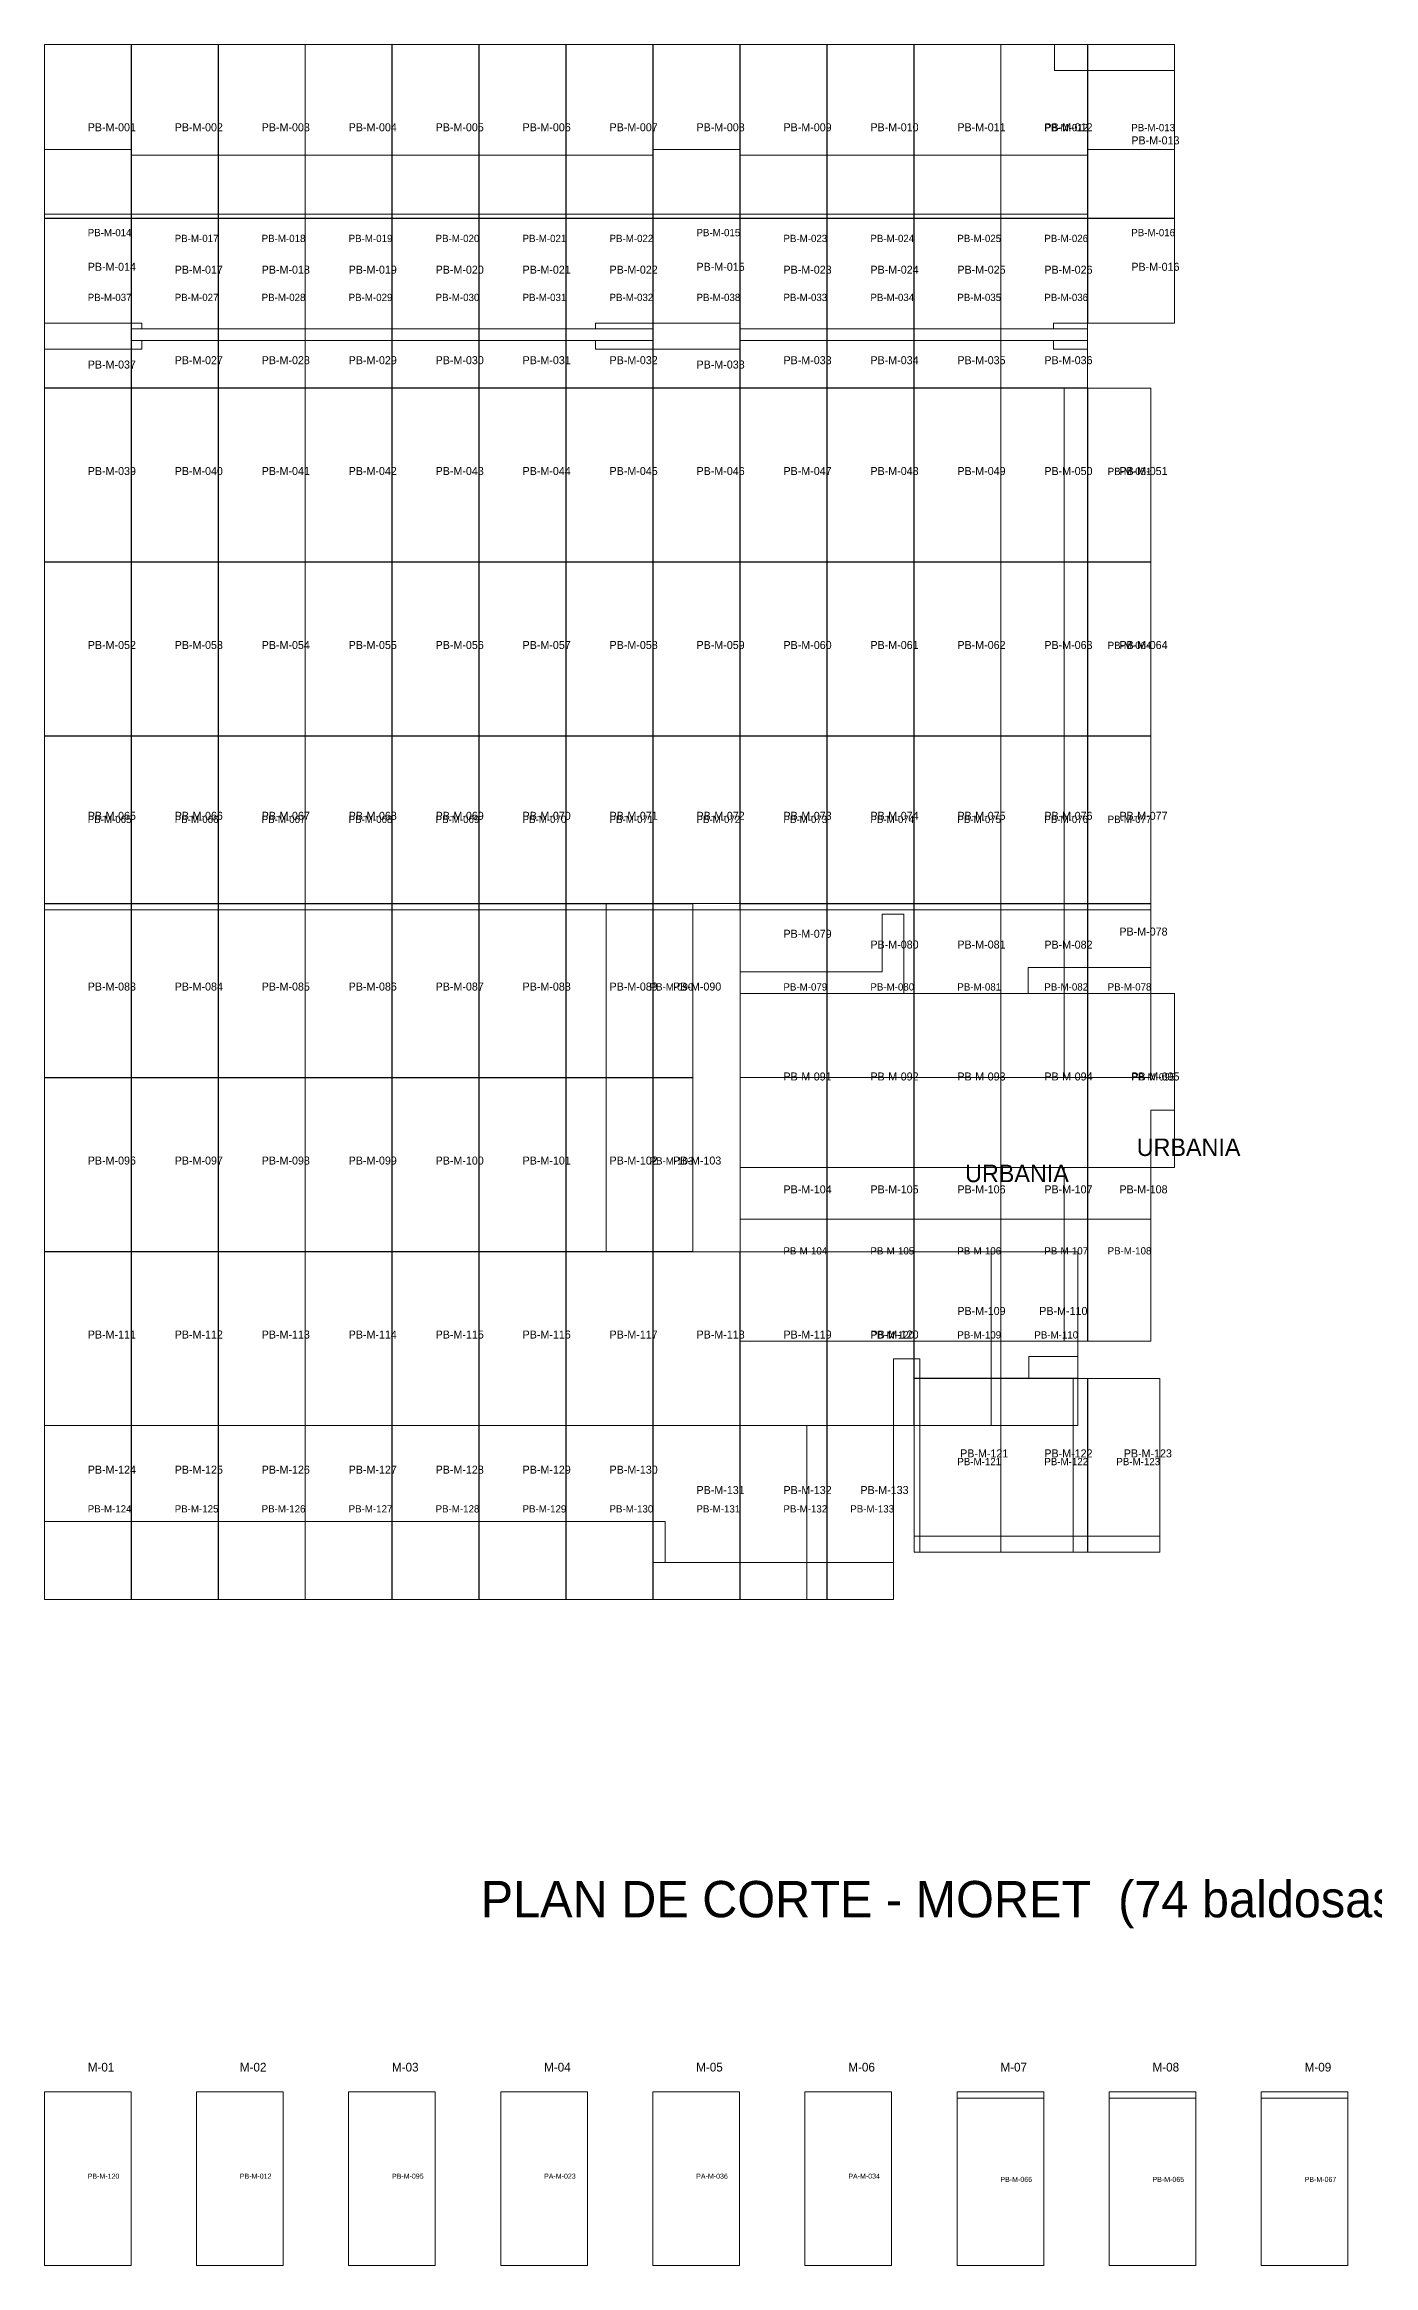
# Model space of a CAD drawing. Header units: metres. Extents: x 316.5 to 344.1, y -151.2 to -120.
# Drawn here: x 316.46 to 325.6, y -135.97 to -120.7 of the extents above; entities that cross this region are included whole.
import ezdxf

# ---------------------------------------------------------------- set-up
doc = ezdxf.new("R2010")
doc.units = ezdxf.units.M
for name, color, linetype, lineweight, plot in [('CORTE-DESPERDICIO', 1, 'Continuous', 0, False), ('CORTE-RECORTE', 3, 'Continuous', 0, False), ('CORTE-TEXTO', 5, 'Continuous', 0, False), ('CORTE-TILE', 7, 'Continuous', 0, False), ('ETIQUETAS', 7, 'Continuous', 0, False), ('PISO-MORET', 30, 'Continuous', 0, False), ('SOBRANTES-MAPA', 6, 'Continuous', 0, False), ('SOBRANTES-RECORTE', 2, 'Continuous', 0, False), ('SOBRANTES-TEXTO', 6, 'Continuous', 0, False), ('URBANIA-LAVANDERIA', 5, 'Continuous', 0, False)]:
    doc.layers.add(name, color=color, linetype=linetype, lineweight=lineweight, plot=plot)

msp = doc.modelspace()

# ---------------------------------------------------------------- linework, layer by layer
at = {"layer": 'CORTE-DESPERDICIO'}
for points in [[(322.7348, -134.8178), (323.3308, -134.8178), (323.3308, -134.7738), (322.7348, -134.7738)], [(323.7808, -134.8178), (324.3768, -134.8178), (324.3768, -134.7738), (323.7808, -134.7738)], [(324.8268, -134.8178), (325.4228, -134.8178), (325.4228, -134.7738), (324.8268, -134.7738)]]:
    msp.add_lwpolyline(points, close=True, dxfattribs=at)
at = {"layer": 'CORTE-RECORTE'}
for points in [[(316.4588, -135.9678), (317.0548, -135.9678), (317.0548, -134.7738), (316.4588, -134.7738)], [(317.5048, -135.9678), (318.1008, -135.9678), (318.1008, -134.7738), (317.5048, -134.7738)], [(318.5508, -135.9678), (319.1468, -135.9678), (319.1468, -134.7738), (318.5508, -134.7738)], [(319.5968, -135.9678), (320.1928, -135.9678), (320.1928, -134.7738), (319.5968, -134.7738)], [(320.6428, -135.9678), (321.2388, -135.9678), (321.2388, -134.7738), (320.6428, -134.7738)], [(321.6888, -135.9678), (322.2848, -135.9678), (322.2848, -134.7738), (321.6888, -134.7738)], [(322.7348, -135.9678), (323.3308, -135.9678), (323.3308, -134.8178), (322.7348, -134.8178)], [(323.7808, -135.9678), (324.3768, -135.9678), (324.3768, -134.8178), (323.7808, -134.8178)], [(324.8268, -135.9678), (325.4228, -135.9678), (325.4228, -134.8178), (324.8268, -134.8178)]]:
    msp.add_lwpolyline(points, close=True, dxfattribs=at)
at = {"layer": 'CORTE-TILE'}
for points in [[(316.4588, -135.9678), (317.0548, -135.9678), (317.0548, -134.7738), (316.4588, -134.7738)], [(317.5048, -135.9678), (318.1008, -135.9678), (318.1008, -134.7738), (317.5048, -134.7738)], [(318.5508, -135.9678), (319.1468, -135.9678), (319.1468, -134.7738), (318.5508, -134.7738)], [(319.5968, -135.9678), (320.1928, -135.9678), (320.1928, -134.7738), (319.5968, -134.7738)], [(320.6428, -135.9678), (321.2388, -135.9678), (321.2388, -134.7738), (320.6428, -134.7738)], [(321.6888, -135.9678), (322.2848, -135.9678), (322.2848, -134.7738), (321.6888, -134.7738)], [(322.7348, -135.9678), (323.3308, -135.9678), (323.3308, -134.7738), (322.7348, -134.7738)], [(323.7808, -135.9678), (324.3768, -135.9678), (324.3768, -134.7738), (323.7808, -134.7738)], [(324.8268, -135.9678), (325.4228, -135.9678), (325.4228, -134.7738), (324.8268, -134.7738)]]:
    msp.add_lwpolyline(points, close=True, dxfattribs=at)
at = {"layer": 'PISO-MORET'}
for points in [[(316.4588, -121.8929), (317.0548, -121.8929), (317.0548, -120.6989), (316.4588, -120.6989)], [(317.0568, -121.8929), (317.6528, -121.8929), (317.6528, -120.6989), (317.0568, -120.6989)], [(317.6548, -121.8929), (318.2508, -121.8929), (318.2508, -120.6989), (317.6548, -120.6989)], [(318.2528, -121.8929), (318.8488, -121.8929), (318.8488, -120.6989), (318.2528, -120.6989)], [(318.8508, -121.8929), (319.4468, -121.8929), (319.4468, -120.6989), (318.8508, -120.6989)], [(319.4487, -121.8929), (320.0447, -121.8929), (320.0447, -120.6989), (319.4487, -120.6989)], [(320.0467, -121.8929), (320.6427, -121.8929), (320.6427, -120.6989), (320.0467, -120.6989)], [(320.6447, -121.8929), (321.2407, -121.8929), (321.2407, -120.6989), (320.6447, -120.6989)], [(321.2427, -121.8929), (321.8387, -121.8929), (321.8387, -120.6989), (321.2427, -120.6989)], [(321.8407, -121.8929), (322.4367, -121.8929), (322.4367, -120.6989), (321.8407, -120.6989)], [(322.4387, -121.8929), (323.0347, -121.8929), (323.0347, -120.6989), (322.4387, -120.6989)], [(323.6327, -121.8929), (323.0367, -121.8929), (323.0367, -120.6989), (323.4043, -120.6989), (323.4043, -120.8789), (323.6327, -120.8789)], [(323.6346, -121.8929), (324.2306, -121.8929), (324.2306, -120.8789), (323.6346, -120.8789)], [(316.4588, -122.6145), (317.0548, -122.6145), (317.0548, -121.8948), (316.4588, -121.8948)], [(317.0568, -121.8948), (317.6528, -121.8948), (317.6528, -122.6545), (317.1288, -122.6545), (317.1288, -122.6145), (317.0568, -122.6145)], [(317.6548, -122.6545), (318.2508, -122.6545), (318.2508, -121.8948), (317.6548, -121.8948)], [(318.2528, -122.6545), (318.8488, -122.6545), (318.8488, -121.8948), (318.2528, -121.8948)], [(318.8508, -122.6545), (319.4468, -122.6545), (319.4468, -121.8948), (318.8508, -121.8948)], [(319.4487, -122.6545), (320.0447, -122.6545), (320.0447, -121.8948), (319.4487, -121.8948)], [(320.0467, -122.6545), (320.0467, -121.8948), (320.6427, -121.8948), (320.6427, -122.6145), (320.2485, -122.6145), (320.2485, -122.6545)], [(320.6447, -122.6145), (321.2407, -122.6145), (321.2407, -121.8948), (320.6447, -121.8948)], [(321.2427, -122.6545), (321.8387, -122.6545), (321.8387, -121.8948), (321.2427, -121.8948)], [(321.8407, -122.6545), (322.4367, -122.6545), (322.4367, -121.8948), (321.8407, -121.8948)], [(322.4387, -122.6545), (323.0347, -122.6545), (323.0347, -121.8948), (322.4387, -121.8948)], [(323.0367, -122.6545), (323.0367, -121.8948), (323.6327, -121.8948), (323.6327, -122.6145), (323.3983, -122.6145), (323.3983, -122.6545)], [(323.6346, -122.6145), (324.2306, -122.6145), (324.2306, -121.8948), (323.6346, -121.8948)], [(317.6528, -122.7346), (317.6528, -123.0599), (317.0568, -123.0599), (317.0568, -122.7945), (317.1288, -122.7945), (317.1288, -122.7346)], [(317.6548, -123.0599), (318.2508, -123.0599), (318.2508, -122.7346), (317.6548, -122.7346)], [(318.2528, -123.0599), (318.8488, -123.0599), (318.8488, -122.7346), (318.2528, -122.7346)], [(318.8508, -123.0599), (319.4468, -123.0599), (319.4468, -122.7346), (318.8508, -122.7346)], [(319.4487, -123.0599), (320.0447, -123.0599), (320.0447, -122.7346), (319.4487, -122.7346)], [(320.6427, -123.0599), (320.0467, -123.0599), (320.0467, -122.7346), (320.2485, -122.7346), (320.2485, -122.7945), (320.6427, -122.7945)], [(321.2427, -123.0599), (321.8387, -123.0599), (321.8387, -122.7346), (321.2427, -122.7346)], [(321.8407, -123.0599), (322.4367, -123.0599), (322.4367, -122.7346), (321.8407, -122.7346)], [(322.4387, -123.0599), (323.0347, -123.0599), (323.0347, -122.7346), (322.4387, -122.7346)], [(323.6327, -123.0599), (323.0367, -123.0599), (323.0367, -122.7346), (323.3983, -122.7346), (323.3983, -122.7945), (323.6327, -122.7945)], [(316.4588, -123.0599), (317.0548, -123.0599), (317.0548, -122.7946), (316.4588, -122.7946)], [(320.6447, -123.0599), (321.2407, -123.0599), (321.2407, -122.7946), (320.6447, -122.7946)], [(316.4588, -124.2559), (317.0548, -124.2559), (317.0548, -123.0619), (316.4588, -123.0619)], [(317.0568, -124.2559), (317.6528, -124.2559), (317.6528, -123.0619), (317.0568, -123.0619)], [(317.6548, -124.2559), (318.2508, -124.2559), (318.2508, -123.0619), (317.6548, -123.0619)], [(318.2528, -124.2559), (318.8488, -124.2559), (318.8488, -123.0619), (318.2528, -123.0619)], [(318.8508, -124.2559), (319.4468, -124.2559), (319.4468, -123.0619), (318.8508, -123.0619)], [(319.4487, -124.2559), (320.0447, -124.2559), (320.0447, -123.0619), (319.4487, -123.0619)], [(320.0467, -124.2559), (320.6427, -124.2559), (320.6427, -123.0619), (320.0467, -123.0619)], [(320.6447, -124.2559), (321.2407, -124.2559), (321.2407, -123.0619), (320.6447, -123.0619)], [(321.2427, -124.2559), (321.8387, -124.2559), (321.8387, -123.0619), (321.2427, -123.0619)], [(321.8407, -124.2559), (322.4367, -124.2559), (322.4367, -123.0619), (321.8407, -123.0619)], [(322.4387, -124.2559), (323.0347, -124.2559), (323.0347, -123.0619), (322.4387, -123.0619)], [(323.0367, -124.2559), (323.6327, -124.2559), (323.6327, -123.0619), (323.0367, -123.0619)], [(323.6346, -124.2559), (324.0682, -124.2559), (324.0682, -123.0619), (323.6346, -123.0619)], [(316.4588, -125.4519), (317.0548, -125.4519), (317.0548, -124.2579), (316.4588, -124.2579)], [(317.0568, -125.4519), (317.6528, -125.4519), (317.6528, -124.2579), (317.0568, -124.2579)], [(317.6548, -125.4519), (318.2508, -125.4519), (318.2508, -124.2579), (317.6548, -124.2579)], [(318.2528, -125.4519), (318.8488, -125.4519), (318.8488, -124.2579), (318.2528, -124.2579)], [(318.8508, -125.4519), (319.4468, -125.4519), (319.4468, -124.2579), (318.8508, -124.2579)], [(319.4487, -125.4519), (320.0447, -125.4519), (320.0447, -124.2579), (319.4487, -124.2579)], [(320.0467, -125.4519), (320.6427, -125.4519), (320.6427, -124.2579), (320.0467, -124.2579)], [(320.6447, -125.4519), (321.2407, -125.4519), (321.2407, -124.2579), (320.6447, -124.2579)], [(321.2427, -125.4519), (321.8387, -125.4519), (321.8387, -124.2579), (321.2427, -124.2579)], [(321.8407, -125.4519), (322.4367, -125.4519), (322.4367, -124.2579), (321.8407, -124.2579)], [(322.4387, -125.4519), (323.0347, -125.4519), (323.0347, -124.2579), (322.4387, -124.2579)], [(323.0367, -125.4519), (323.6327, -125.4519), (323.6327, -124.2579), (323.0367, -124.2579)], [(323.6346, -125.4519), (324.0682, -125.4519), (324.0682, -124.2579), (323.6346, -124.2579)], [(316.4588, -126.6039), (317.0548, -126.6039), (317.0548, -125.4539), (316.4588, -125.4539)], [(317.0568, -126.6039), (317.6528, -126.6039), (317.6528, -125.4539), (317.0568, -125.4539)], [(317.6548, -126.6039), (318.2508, -126.6039), (318.2508, -125.4539), (317.6548, -125.4539)], [(318.2528, -126.6039), (318.8488, -126.6039), (318.8488, -125.4539), (318.2528, -125.4539)], [(318.8508, -126.6039), (319.4468, -126.6039), (319.4468, -125.4539), (318.8508, -125.4539)], [(319.4487, -126.6039), (320.0447, -126.6039), (320.0447, -125.4539), (319.4487, -125.4539)], [(320.0467, -126.6039), (320.6427, -126.6039), (320.6427, -125.4539), (320.0467, -125.4539)], [(320.6447, -126.6039), (321.2407, -126.6039), (321.2407, -125.4539), (320.6447, -125.4539)], [(321.2427, -126.6039), (321.8387, -126.6039), (321.8387, -125.4539), (321.2427, -125.4539)], [(321.8407, -126.6039), (322.4367, -126.6039), (322.4367, -125.4539), (321.8407, -125.4539)], [(322.4387, -126.6039), (323.0347, -126.6039), (323.0347, -125.4539), (322.4387, -125.4539)], [(323.0367, -126.6039), (323.6327, -126.6039), (323.6327, -125.4539), (323.0367, -125.4539)], [(323.6346, -126.6039), (324.0682, -126.6039), (324.0682, -125.4539), (323.6346, -125.4539)], [(316.4588, -127.7999), (317.0548, -127.7999), (317.0548, -126.6059), (316.4588, -126.6059)], [(317.0568, -127.7999), (317.6528, -127.7999), (317.6528, -126.6059), (317.0568, -126.6059)], [(317.6548, -127.7999), (318.2508, -127.7999), (318.2508, -126.6059), (317.6548, -126.6059)], [(318.2528, -127.7999), (318.8488, -127.7999), (318.8488, -126.6059), (318.2528, -126.6059)], [(318.8508, -127.7999), (319.4468, -127.7999), (319.4468, -126.6059), (318.8508, -126.6059)], [(319.4487, -127.7999), (320.0447, -127.7999), (320.0447, -126.6059), (319.4487, -126.6059)], [(320.0467, -127.7999), (320.6427, -127.7999), (320.6427, -126.6059), (320.0467, -126.6059)], [(320.6447, -127.7999), (320.9184, -127.7999), (320.9184, -126.6059), (320.6447, -126.6059)], [(321.2427, -127.0739), (321.8387, -127.0739), (321.8387, -126.6059), (321.2427, -126.6059)], [(321.8407, -126.6059), (322.4367, -126.6059), (322.4367, -127.2222), (322.3683, -127.2222), (322.3683, -126.6769), (322.2188, -126.6769), (322.2188, -127.0739), (321.8407, -127.0739)], [(322.4387, -127.2222), (323.0347, -127.2222), (323.0347, -126.6059), (322.4387, -126.6059)], [(323.0367, -127.2242), (323.0367, -126.6059), (323.6327, -126.6059), (323.6327, -127.0442), (323.2227, -127.0442), (323.2227, -127.2242)], [(323.6346, -127.0442), (324.0682, -127.0442), (324.0682, -126.6059), (323.6346, -126.6059)], [(321.2427, -128.4182), (321.8387, -128.4182), (321.8387, -127.2242), (321.2427, -127.2242)], [(321.8407, -128.4182), (322.4367, -128.4182), (322.4367, -127.2242), (321.8407, -127.2242)], [(322.4387, -128.4182), (323.0347, -128.4182), (323.0347, -127.2242), (322.4387, -127.2242)], [(323.0367, -128.4182), (323.6327, -128.4182), (323.6327, -127.2242), (323.0367, -127.2242)], [(323.6346, -128.4182), (323.6346, -127.2242), (324.2306, -127.2242), (324.2306, -128.0241), (324.0682, -128.0241), (324.0682, -128.4182)], [(316.4588, -128.9959), (317.0548, -128.9959), (317.0548, -127.8019), (316.4588, -127.8019)], [(317.0568, -128.9959), (317.6528, -128.9959), (317.6528, -127.8019), (317.0568, -127.8019)], [(317.6548, -128.9959), (318.2508, -128.9959), (318.2508, -127.8019), (317.6548, -127.8019)], [(318.2528, -128.9959), (318.8488, -128.9959), (318.8488, -127.8019), (318.2528, -127.8019)], [(318.8508, -128.9959), (319.4468, -128.9959), (319.4468, -127.8019), (318.8508, -127.8019)], [(319.4487, -128.9959), (320.0447, -128.9959), (320.0447, -127.8019), (319.4487, -127.8019)], [(320.0467, -128.9959), (320.6427, -128.9959), (320.6427, -127.8019), (320.0467, -127.8019)], [(320.6447, -128.9959), (320.9184, -128.9959), (320.9184, -127.8019), (320.6447, -127.8019)], [(321.2427, -128.7741), (321.8387, -128.7741), (321.8387, -128.4202), (321.2427, -128.4202)], [(321.8407, -128.7741), (322.4367, -128.7741), (322.4367, -128.4202), (321.8407, -128.4202)], [(322.4387, -128.7741), (323.0347, -128.7741), (323.0347, -128.4202), (322.4387, -128.4202)], [(323.0367, -128.7741), (323.6327, -128.7741), (323.6327, -128.4202), (323.0367, -128.4202)], [(323.635, -128.774), (324.068, -128.774), (324.068, -128.42), (323.635, -128.42)], [(316.4588, -130.1919), (317.0548, -130.1919), (317.0548, -128.9979), (316.4588, -128.9979)], [(317.0568, -130.1919), (317.6528, -130.1919), (317.6528, -128.9979), (317.0568, -128.9979)], [(317.6548, -130.1919), (318.2508, -130.1919), (318.2508, -128.9979), (317.6548, -128.9979)], [(318.2528, -130.1919), (318.8488, -130.1919), (318.8488, -128.9979), (318.2528, -128.9979)], [(318.8508, -130.1919), (319.4468, -130.1919), (319.4468, -128.9979), (318.8508, -128.9979)], [(319.4487, -130.1919), (320.0447, -130.1919), (320.0447, -128.9979), (319.4487, -128.9979)], [(320.0467, -130.1919), (320.6427, -130.1919), (320.6427, -128.9979), (320.0467, -128.9979)], [(320.6447, -130.1919), (321.2407, -130.1919), (321.2407, -128.9979), (320.6447, -128.9979)], [(321.2427, -130.1919), (321.8387, -130.1919), (321.8387, -128.9979), (321.2427, -128.9979)], [(321.8407, -130.1919), (321.8407, -128.9979), (322.4367, -128.9979), (322.4367, -130.1919), (322.4367, -130.1919), (322.4367, -129.734), (322.2983, -129.734), (322.2983, -130.1919)], [(322.4387, -128.9979), (323.0347, -128.9979), (323.0347, -129.8671), (322.4783, -129.8671), (322.4783, -129.734), (322.4387, -129.734)], [(323.0367, -129.8671), (323.0367, -128.9979), (323.5642, -128.9979), (323.5642, -129.7191), (323.2283, -129.7191), (323.2283, -129.8671)], [(322.4783, -130.9539), (323.0346, -130.9539), (323.0346, -129.8691), (322.4783, -129.8691)], [(323.0367, -130.9539), (323.6327, -130.9539), (323.6327, -129.8691), (323.0367, -129.8691)], [(323.6346, -130.9539), (324.1281, -130.9539), (324.1281, -129.8691), (323.6346, -129.8691)], [(316.4588, -130.8539), (317.0548, -130.8539), (317.0548, -130.1939), (316.4588, -130.1939)], [(317.0568, -130.8539), (317.6528, -130.8539), (317.6528, -130.1939), (317.0568, -130.1939)], [(317.6548, -130.8539), (318.2508, -130.8539), (318.2508, -130.1939), (317.6548, -130.1939)], [(318.2528, -130.8539), (318.8488, -130.8539), (318.8488, -130.1939), (318.2528, -130.1939)], [(318.8508, -130.8539), (319.4468, -130.8539), (319.4468, -130.1939), (318.8508, -130.1939)], [(319.4487, -130.8539), (320.0447, -130.8539), (320.0447, -130.1939), (319.4487, -130.1939)], [(320.0467, -130.8539), (320.6427, -130.8539), (320.6427, -130.1939), (320.0467, -130.1939)], [(320.6447, -130.1939), (321.2407, -130.1939), (321.2407, -131.1339), (320.7285, -131.1339), (320.7285, -130.8539), (320.6447, -130.8539)], [(321.2427, -131.1339), (321.8387, -131.1339), (321.8387, -130.1939), (321.2427, -130.1939)], [(321.8407, -131.1339), (322.2983, -131.1339), (322.2983, -130.1939), (321.8407, -130.1939)]]:
    msp.add_lwpolyline(points, close=True, dxfattribs=at)
at = {"layer": 'SOBRANTES-MAPA'}
for points in [[(323.0367, -121.8929), (323.6327, -121.8929), (323.6327, -120.6989), (323.0367, -120.6989)], [(323.6346, -121.8929), (324.2306, -121.8929), (324.2306, -120.6989), (323.6346, -120.6989)], [(316.4588, -122.6145), (317.0548, -122.6145), (317.0548, -121.4205), (316.4588, -121.4205)], [(317.0568, -122.6545), (317.6528, -122.6545), (317.6528, -121.4605), (317.0568, -121.4605)], [(317.6548, -122.6545), (318.2508, -122.6545), (318.2508, -121.4605), (317.6548, -121.4605)], [(318.2528, -122.6545), (318.8488, -122.6545), (318.8488, -121.4605), (318.2528, -121.4605)], [(318.8508, -122.6545), (319.4468, -122.6545), (319.4468, -121.4605), (318.8508, -121.4605)], [(319.4487, -122.6545), (320.0447, -122.6545), (320.0447, -121.4605), (319.4487, -121.4605)], [(320.0467, -122.6545), (320.6427, -122.6545), (320.6427, -121.4605), (320.0467, -121.4605)], [(320.6447, -122.6145), (321.2407, -122.6145), (321.2407, -121.4205), (320.6447, -121.4205)], [(321.2427, -122.6545), (321.8387, -122.6545), (321.8387, -121.4605), (321.2427, -121.4605)], [(321.8407, -122.6545), (322.4367, -122.6545), (322.4367, -121.4605), (321.8407, -121.4605)], [(322.4387, -122.6545), (323.0347, -122.6545), (323.0347, -121.4605), (322.4387, -121.4605)], [(323.0367, -122.6545), (323.6327, -122.6545), (323.6327, -121.4605), (323.0367, -121.4605)], [(323.6346, -122.6145), (324.2306, -122.6145), (324.2306, -121.4205), (323.6346, -121.4205)], [(316.4588, -123.0599), (317.0548, -123.0599), (317.0548, -121.8659), (316.4588, -121.8659)], [(317.0568, -123.0599), (317.6528, -123.0599), (317.6528, -121.8659), (317.0568, -121.8659)], [(317.6548, -123.0599), (318.2508, -123.0599), (318.2508, -121.8659), (317.6548, -121.8659)], [(318.2528, -123.0599), (318.8488, -123.0599), (318.8488, -121.8659), (318.2528, -121.8659)], [(318.8508, -123.0599), (319.4468, -123.0599), (319.4468, -121.8659), (318.8508, -121.8659)], [(319.4487, -123.0599), (320.0447, -123.0599), (320.0447, -121.8659), (319.4487, -121.8659)], [(320.0467, -123.0599), (320.6427, -123.0599), (320.6427, -121.8659), (320.0467, -121.8659)], [(320.6447, -123.0599), (321.2407, -123.0599), (321.2407, -121.8659), (320.6447, -121.8659)], [(321.2427, -123.0599), (321.8387, -123.0599), (321.8387, -121.8659), (321.2427, -121.8659)], [(321.8407, -123.0599), (322.4367, -123.0599), (322.4367, -121.8659), (321.8407, -121.8659)], [(322.4387, -123.0599), (323.0347, -123.0599), (323.0347, -121.8659), (322.4387, -121.8659)], [(323.0367, -123.0599), (323.6327, -123.0599), (323.6327, -121.8659), (323.0367, -121.8659)], [(323.4722, -124.2559), (324.0682, -124.2559), (324.0682, -123.0619), (323.4722, -123.0619)], [(323.4722, -125.4519), (324.0682, -125.4519), (324.0682, -124.2579), (323.4722, -124.2579)], [(316.4588, -126.6479), (317.0548, -126.6479), (317.0548, -125.4539), (316.4588, -125.4539)], [(317.0568, -126.6479), (317.6528, -126.6479), (317.6528, -125.4539), (317.0568, -125.4539)], [(317.6548, -126.6479), (318.2508, -126.6479), (318.2508, -125.4539), (317.6548, -125.4539)], [(318.2528, -126.6479), (318.8488, -126.6479), (318.8488, -125.4539), (318.2528, -125.4539)], [(318.8508, -126.6479), (319.4468, -126.6479), (319.4468, -125.4539), (318.8508, -125.4539)], [(319.4487, -126.6479), (320.0447, -126.6479), (320.0447, -125.4539), (319.4487, -125.4539)], [(320.0467, -126.6479), (320.6427, -126.6479), (320.6427, -125.4539), (320.0467, -125.4539)], [(320.6447, -126.6479), (321.2407, -126.6479), (321.2407, -125.4539), (320.6447, -125.4539)], [(321.2427, -126.6479), (321.8387, -126.6479), (321.8387, -125.4539), (321.2427, -125.4539)], [(321.8407, -126.6479), (322.4367, -126.6479), (322.4367, -125.4539), (321.8407, -125.4539)], [(322.4387, -126.6479), (323.0347, -126.6479), (323.0347, -125.4539), (322.4387, -125.4539)], [(323.0367, -126.6479), (323.6327, -126.6479), (323.6327, -125.4539), (323.0367, -125.4539)], [(323.4722, -126.6479), (324.0682, -126.6479), (324.0682, -125.4539), (323.4722, -125.4539)], [(320.3224, -127.7999), (320.9184, -127.7999), (320.9184, -126.6059), (320.3224, -126.6059)], [(321.2427, -127.7999), (321.8387, -127.7999), (321.8387, -126.6059), (321.2427, -126.6059)], [(321.8407, -127.7999), (322.4367, -127.7999), (322.4367, -126.6059), (321.8407, -126.6059)], [(322.4387, -127.7999), (323.0347, -127.7999), (323.0347, -126.6059), (322.4387, -126.6059)], [(323.0367, -127.7999), (323.6327, -127.7999), (323.6327, -126.6059), (323.0367, -126.6059)], [(323.4722, -127.7999), (324.0682, -127.7999), (324.0682, -126.6059), (323.4722, -126.6059)], [(323.6346, -128.4182), (324.2306, -128.4182), (324.2306, -127.2242), (323.6346, -127.2242)], [(320.3224, -128.9959), (320.9184, -128.9959), (320.9184, -127.8019), (320.3224, -127.8019)], [(321.2427, -129.6142), (321.8387, -129.6142), (321.8387, -128.4202), (321.2427, -128.4202)], [(321.8407, -129.6142), (322.4367, -129.6142), (322.4367, -128.4202), (321.8407, -128.4202)], [(322.4387, -129.6142), (323.0347, -129.6142), (323.0347, -128.4202), (322.4387, -128.4202)], [(323.0367, -129.6142), (323.6327, -129.6142), (323.6327, -128.4202), (323.0367, -128.4202)], [(323.472, -129.614), (324.068, -129.614), (324.068, -128.42), (323.472, -128.42)], [(321.8407, -130.1919), (322.4367, -130.1919), (322.4367, -128.9979), (321.8407, -128.9979)], [(322.4387, -130.1919), (323.0347, -130.1919), (323.0347, -128.9979), (322.4387, -128.9979)], [(322.9682, -130.1919), (323.5642, -130.1919), (323.5642, -128.9979), (322.9682, -128.9979)], [(322.4386, -131.0631), (323.0346, -131.0631), (323.0346, -129.8691), (322.4386, -129.8691)], [(323.0367, -131.0631), (323.6327, -131.0631), (323.6327, -129.8691), (323.0367, -129.8691)], [(323.5321, -131.0631), (324.1281, -131.0631), (324.1281, -129.8691), (323.5321, -129.8691)], [(316.4588, -131.3879), (317.0548, -131.3879), (317.0548, -130.1939), (316.4588, -130.1939)], [(317.0568, -131.3879), (317.6528, -131.3879), (317.6528, -130.1939), (317.0568, -130.1939)], [(317.6548, -131.3879), (318.2508, -131.3879), (318.2508, -130.1939), (317.6548, -130.1939)], [(318.2528, -131.3879), (318.8488, -131.3879), (318.8488, -130.1939), (318.2528, -130.1939)], [(318.8508, -131.3879), (319.4468, -131.3879), (319.4468, -130.1939), (318.8508, -130.1939)], [(319.4487, -131.3879), (320.0447, -131.3879), (320.0447, -130.1939), (319.4487, -130.1939)], [(320.0467, -131.3879), (320.6427, -131.3879), (320.6427, -130.1939), (320.0467, -130.1939)], [(320.6447, -131.3879), (321.2407, -131.3879), (321.2407, -130.1939), (320.6447, -130.1939)], [(321.2427, -131.3879), (321.8387, -131.3879), (321.8387, -130.1939), (321.2427, -130.1939)], [(321.7023, -131.3879), (322.2983, -131.3879), (322.2983, -130.1939), (321.7023, -130.1939)]]:
    msp.add_lwpolyline(points, close=True, dxfattribs=at)
at = {"layer": 'SOBRANTES-RECORTE'}
for points in [[(323.6346, -120.8789), (324.2306, -120.8789), (324.2306, -120.6989), (323.6346, -120.6989)], [(316.4588, -121.8948), (317.0548, -121.8948), (317.0548, -121.4205), (316.4588, -121.4205)], [(317.0568, -121.8948), (317.6528, -121.8948), (317.6528, -121.4605), (317.0568, -121.4605)], [(317.6548, -121.8948), (318.2508, -121.8948), (318.2508, -121.4605), (317.6548, -121.4605)], [(318.2528, -121.8948), (318.8488, -121.8948), (318.8488, -121.4605), (318.2528, -121.4605)], [(318.8508, -121.8948), (319.4468, -121.8948), (319.4468, -121.4605), (318.8508, -121.4605)], [(319.4487, -121.8948), (320.0447, -121.8948), (320.0447, -121.4605), (319.4487, -121.4605)], [(320.0467, -121.8948), (320.6427, -121.8948), (320.6427, -121.4605), (320.0467, -121.4605)], [(320.6447, -121.8948), (321.2407, -121.8948), (321.2407, -121.4205), (320.6447, -121.4205)], [(321.2427, -121.8948), (321.8387, -121.8948), (321.8387, -121.4605), (321.2427, -121.4605)], [(321.8407, -121.8948), (322.4367, -121.8948), (322.4367, -121.4605), (321.8407, -121.4605)], [(322.4387, -121.8948), (323.0347, -121.8948), (323.0347, -121.4605), (322.4387, -121.4605)], [(323.0367, -121.8948), (323.6327, -121.8948), (323.6327, -121.4605), (323.0367, -121.4605)], [(323.6346, -121.8948), (324.2306, -121.8948), (324.2306, -121.4205), (323.6346, -121.4205)], [(316.4588, -122.7946), (317.0548, -122.7946), (317.0548, -121.8659), (316.4588, -121.8659)], [(317.0568, -122.7346), (317.6528, -122.7346), (317.6528, -121.8659), (317.0568, -121.8659)], [(317.6548, -122.7346), (318.2508, -122.7346), (318.2508, -121.8659), (317.6548, -121.8659)], [(318.2528, -122.7346), (318.8488, -122.7346), (318.8488, -121.8659), (318.2528, -121.8659)], [(318.8508, -122.7346), (319.4468, -122.7346), (319.4468, -121.8659), (318.8508, -121.8659)], [(319.4487, -122.7346), (320.0447, -122.7346), (320.0447, -121.8659), (319.4487, -121.8659)], [(320.0467, -122.7346), (320.6427, -122.7346), (320.6427, -121.8659), (320.0467, -121.8659)], [(320.6447, -122.7946), (321.2407, -122.7946), (321.2407, -121.8659), (320.6447, -121.8659)], [(321.2427, -122.7346), (321.8387, -122.7346), (321.8387, -121.8659), (321.2427, -121.8659)], [(321.8407, -122.7346), (322.4367, -122.7346), (322.4367, -121.8659), (321.8407, -121.8659)], [(322.4387, -122.7346), (323.0347, -122.7346), (323.0347, -121.8659), (322.4387, -121.8659)], [(323.0367, -122.7346), (323.6327, -122.7346), (323.6327, -121.8659), (323.0367, -121.8659)], [(323.4722, -124.2559), (323.6346, -124.2559), (323.6346, -123.0619), (323.4722, -123.0619)], [(323.4722, -125.4519), (323.6346, -125.4519), (323.6346, -124.2579), (323.4722, -124.2579)], [(323.4722, -126.6039), (323.6346, -126.6039), (323.6346, -125.4539), (323.4722, -125.4539)], [(316.4588, -126.6479), (317.0548, -126.6479), (317.0548, -126.6039), (316.4588, -126.6039)], [(317.0568, -126.6479), (317.6528, -126.6479), (317.6528, -126.6039), (317.0568, -126.6039)], [(317.6548, -126.6479), (318.2508, -126.6479), (318.2508, -126.6039), (317.6548, -126.6039)], [(318.2528, -126.6479), (318.8488, -126.6479), (318.8488, -126.6039), (318.2528, -126.6039)], [(318.8508, -126.6479), (319.4468, -126.6479), (319.4468, -126.6039), (318.8508, -126.6039)], [(319.4487, -126.6479), (320.0447, -126.6479), (320.0447, -126.6039), (319.4487, -126.6039)], [(320.0467, -126.6479), (320.6427, -126.6479), (320.6427, -126.6039), (320.0467, -126.6039)], [(320.3224, -127.7999), (320.6447, -127.7999), (320.6447, -126.6059), (320.3224, -126.6059)], [(320.6447, -126.6479), (321.2407, -126.6479), (321.2407, -126.6039), (320.6447, -126.6039)], [(321.2427, -126.6479), (321.8387, -126.6479), (321.8387, -126.6039), (321.2427, -126.6039)], [(321.8407, -126.6479), (322.4367, -126.6479), (322.4367, -126.6039), (321.8407, -126.6039)], [(322.4387, -126.6479), (323.0347, -126.6479), (323.0347, -126.6039), (322.4387, -126.6039)], [(323.0367, -126.6479), (323.6327, -126.6479), (323.6327, -126.6039), (323.0367, -126.6039)], [(323.4722, -127.0442), (323.6346, -127.0442), (323.6346, -126.6059), (323.4722, -126.6059)], [(323.6346, -126.6479), (324.0682, -126.6479), (324.0682, -126.6039), (323.6346, -126.6039)], [(321.2427, -127.7999), (321.8387, -127.7999), (321.8387, -127.0739), (321.2427, -127.0739)], [(323.6346, -127.7999), (324.0682, -127.7999), (324.0682, -127.0442), (323.6346, -127.0442)], [(321.8407, -127.7999), (322.4367, -127.7999), (322.4367, -127.2222), (321.8407, -127.2222)], [(322.4387, -127.7999), (323.0347, -127.7999), (323.0347, -127.2222), (322.4387, -127.2222)], [(323.0367, -127.7999), (323.6327, -127.7999), (323.6327, -127.2242), (323.0367, -127.2242)], [(320.3224, -128.9959), (320.6447, -128.9959), (320.6447, -127.8019), (320.3224, -127.8019)], [(323.472, -128.774), (323.635, -128.774), (323.635, -128.42), (323.472, -128.42)], [(321.2427, -129.6142), (321.8387, -129.6142), (321.8387, -128.7741), (321.2427, -128.7741)], [(321.8407, -129.6142), (322.4367, -129.6142), (322.4367, -128.7741), (321.8407, -128.7741)], [(322.4387, -129.6142), (323.0347, -129.6142), (323.0347, -128.7741), (322.4387, -128.7741)], [(323.0367, -129.6142), (323.6327, -129.6142), (323.6327, -128.7741), (323.0367, -128.7741)], [(323.635, -129.614), (324.068, -129.614), (324.068, -128.774), (323.635, -128.774)], [(322.9682, -129.8671), (323.0367, -129.8671), (323.0367, -128.9979), (322.9682, -128.9979)], [(322.4386, -130.9539), (322.4783, -130.9539), (322.4783, -129.8691), (322.4386, -129.8691)], [(322.4387, -130.1919), (323.0347, -130.1919), (323.0347, -129.8671), (322.4387, -129.8671)], [(323.0367, -130.1919), (323.5642, -130.1919), (323.5642, -129.8671), (323.0367, -129.8671)], [(323.5321, -130.9539), (323.6346, -130.9539), (323.6346, -129.8691), (323.5321, -129.8691)], [(321.7023, -131.1339), (321.8407, -131.1339), (321.8407, -130.1939), (321.7023, -130.1939)], [(316.4588, -131.3879), (317.0548, -131.3879), (317.0548, -130.8539), (316.4588, -130.8539)], [(317.0568, -131.3879), (317.6528, -131.3879), (317.6528, -130.8539), (317.0568, -130.8539)], [(317.6548, -131.3879), (318.2508, -131.3879), (318.2508, -130.8539), (317.6548, -130.8539)], [(318.2528, -131.3879), (318.8488, -131.3879), (318.8488, -130.8539), (318.2528, -130.8539)], [(318.8508, -131.3879), (319.4468, -131.3879), (319.4468, -130.8539), (318.8508, -130.8539)], [(319.4487, -131.3879), (320.0447, -131.3879), (320.0447, -130.8539), (319.4487, -130.8539)], [(320.0467, -131.3879), (320.6427, -131.3879), (320.6427, -130.8539), (320.0467, -130.8539)], [(322.4783, -131.0631), (323.0346, -131.0631), (323.0346, -130.9539), (322.4783, -130.9539)], [(323.0367, -131.0631), (323.6327, -131.0631), (323.6327, -130.9539), (323.0367, -130.9539)], [(323.6346, -131.0631), (324.1281, -131.0631), (324.1281, -130.9539), (323.6346, -130.9539)], [(320.6447, -131.3879), (321.2407, -131.3879), (321.2407, -131.1339), (320.6447, -131.1339)], [(321.2427, -131.3879), (321.8387, -131.3879), (321.8387, -131.1339), (321.2427, -131.1339)], [(321.8407, -131.3879), (322.2983, -131.3879), (322.2983, -131.1339), (321.8407, -131.1339)]]:
    msp.add_lwpolyline(points, close=True, dxfattribs=at)

# ---------------------------------------------------------------- texts
at = {"layer": 'CORTE-TEXTO'}
for s, height, p in [('PLAN DE CORTE - MORET  (74 baldosas a abrir)', 0.25, (319.4588, -133.5738)), ('M-01', 0.06, (316.7568, -134.6338)), ('M-02', 0.06, (317.8028, -134.6338)), ('M-03', 0.06, (318.8488, -134.6338)), ('M-04', 0.06, (319.8948, -134.6338)), ('M-05', 0.06, (320.9408, -134.6338)), ('M-06', 0.06, (321.9868, -134.6338)), ('M-07', 0.06, (323.0328, -134.6338)), ('M-08', 0.06, (324.0788, -134.6338)), ('M-09', 0.06, (325.1248, -134.6338)), ('PB-M-120', 0.035, (316.7568, -135.3708)), ('PB-M-012', 0.035, (317.8028, -135.3708)), ('PB-M-095', 0.035, (318.8488, -135.3708)), ('PA-M-023', 0.035, (319.8948, -135.3708)), ('PA-M-036', 0.035, (320.9408, -135.3708)), ('PA-M-034', 0.035, (321.9868, -135.3708)), ('PB-M-066', 0.035, (323.0328, -135.3928)), ('PB-M-065', 0.035, (324.0788, -135.3928)), ('PB-M-067', 0.035, (325.1248, -135.3928))]:
    msp.add_text(s, height=height, dxfattribs=at).set_placement(p)
at = {"layer": 'ETIQUETAS'}
for s, p in [('PB-M-001', (316.757, -121.296)), ('PB-M-002', (317.355, -121.296)), ('PB-M-003', (317.953, -121.296)), ('PB-M-004', (318.551, -121.296)), ('PB-M-005', (319.149, -121.296)), ('PB-M-006', (319.747, -121.296)), ('PB-M-007', (320.345, -121.296)), ('PB-M-008', (320.943, -121.296)), ('PB-M-009', (321.541, -121.296)), ('PB-M-010', (322.139, -121.296)), ('PB-M-011', (322.737, -121.296)), ('PB-M-012', (323.335, -121.296)), ('PB-M-013', (323.933, -121.386)), ('PB-M-014', (316.757, -122.255)), ('PB-M-017', (317.355, -122.275)), ('PB-M-018', (317.953, -122.275)), ('PB-M-019', (318.551, -122.275)), ('PB-M-020', (319.149, -122.275)), ('PB-M-021', (319.747, -122.275)), ('PB-M-022', (320.345, -122.275)), ('PB-M-015', (320.943, -122.255)), ('PB-M-023', (321.541, -122.275)), ('PB-M-024', (322.139, -122.275)), ('PB-M-025', (322.737, -122.275)), ('PB-M-026', (323.335, -122.275)), ('PB-M-016', (323.933, -122.255)), ('PB-M-037', (316.757, -122.927)), ('PB-M-027', (317.355, -122.897)), ('PB-M-028', (317.953, -122.897)), ('PB-M-029', (318.551, -122.897)), ('PB-M-030', (319.149, -122.897)), ('PB-M-031', (319.747, -122.897)), ('PB-M-032', (320.345, -122.897)), ('PB-M-038', (320.943, -122.927)), ('PB-M-033', (321.541, -122.897)), ('PB-M-034', (322.139, -122.897)), ('PB-M-035', (322.737, -122.897)), ('PB-M-036', (323.335, -122.897)), ('PB-M-039', (316.757, -123.659)), ('PB-M-040', (317.355, -123.659)), ('PB-M-041', (317.953, -123.659)), ('PB-M-042', (318.551, -123.659)), ('PB-M-043', (319.149, -123.659)), ('PB-M-044', (319.747, -123.659)), ('PB-M-045', (320.345, -123.659)), ('PB-M-046', (320.943, -123.659)), ('PB-M-047', (321.541, -123.659)), ('PB-M-048', (322.139, -123.659)), ('PB-M-049', (322.737, -123.659)), ('PB-M-050', (323.335, -123.659)), ('PB-M-051', (323.851, -123.659)), ('PB-M-052', (316.757, -124.855)), ('PB-M-053', (317.355, -124.855)), ('PB-M-054', (317.953, -124.855)), ('PB-M-055', (318.551, -124.855)), ('PB-M-056', (319.149, -124.855)), ('PB-M-057', (319.747, -124.855)), ('PB-M-058', (320.345, -124.855)), ('PB-M-059', (320.943, -124.855)), ('PB-M-060', (321.541, -124.855)), ('PB-M-061', (322.139, -124.855)), ('PB-M-062', (322.737, -124.855)), ('PB-M-063', (323.335, -124.855)), ('PB-M-064', (323.851, -124.855)), ('PB-M-065', (316.757, -126.029)), ('PB-M-066', (317.355, -126.029)), ('PB-M-067', (317.953, -126.029)), ('PB-M-068', (318.551, -126.029)), ('PB-M-069', (319.149, -126.029)), ('PB-M-070', (319.747, -126.029)), ('PB-M-071', (320.345, -126.029)), ('PB-M-072', (320.943, -126.029)), ('PB-M-073', (321.541, -126.029)), ('PB-M-074', (322.139, -126.029)), ('PB-M-075', (322.737, -126.029)), ('PB-M-076', (323.335, -126.029)), ('PB-M-077', (323.851, -126.029)), ('PB-M-079', (321.541, -126.84)), ('PB-M-080', (322.139, -126.914)), ('PB-M-081', (322.737, -126.914)), ('PB-M-082', (323.335, -126.915)), ('PB-M-078', (323.851, -126.825)), ('PB-M-083', (316.757, -127.203)), ('PB-M-084', (317.355, -127.203)), ('PB-M-085', (317.953, -127.203)), ('PB-M-086', (318.551, -127.203)), ('PB-M-087', (319.149, -127.203)), ('PB-M-088', (319.747, -127.203)), ('PB-M-089', (320.345, -127.203)), ('PB-M-090', (320.782, -127.203)), ('PB-M-091', (321.541, -127.821)), ('PB-M-092', (322.139, -127.821)), ('PB-M-093', (322.737, -127.821)), ('PB-M-094', (323.335, -127.821)), ('PB-M-095', (323.933, -127.821)), ('PB-M-096', (316.757, -128.399)), ('PB-M-097', (317.355, -128.399)), ('PB-M-098', (317.953, -128.399)), ('PB-M-099', (318.551, -128.399)), ('PB-M-100', (319.149, -128.399)), ('PB-M-101', (319.747, -128.399)), ('PB-M-102', (320.345, -128.399)), ('PB-M-103', (320.782, -128.399)), ('PB-M-104', (321.541, -128.597)), ('PB-M-105', (322.139, -128.597)), ('PB-M-106', (322.737, -128.597)), ('PB-M-107', (323.335, -128.597)), ('PB-M-108', (323.851, -128.597)), ('PB-M-109', (322.737, -129.433)), ('PB-M-110', (323.3, -129.433)), ('PB-M-111', (316.757, -129.595)), ('PB-M-112', (317.355, -129.595)), ('PB-M-113', (317.953, -129.595)), ('PB-M-114', (318.551, -129.595)), ('PB-M-115', (319.149, -129.595)), ('PB-M-116', (319.747, -129.595)), ('PB-M-117', (320.345, -129.595)), ('PB-M-118', (320.943, -129.595)), ('PB-M-119', (321.541, -129.595)), ('PB-M-120', (322.139, -129.595)), ('PB-M-121', (322.756, -130.412)), ('PB-M-122', (323.335, -130.412)), ('PB-M-123', (323.881, -130.412)), ('PB-M-124', (316.757, -130.524)), ('PB-M-125', (317.355, -130.524)), ('PB-M-126', (317.953, -130.524)), ('PB-M-127', (318.551, -130.524)), ('PB-M-128', (319.149, -130.524)), ('PB-M-129', (319.747, -130.524)), ('PB-M-130', (320.345, -130.524)), ('PB-M-131', (320.943, -130.664)), ('PB-M-132', (321.541, -130.664)), ('PB-M-133', (322.07, -130.664))]:
    msp.add_text(s, height=0.055, dxfattribs=at).set_placement(p)
at = {"layer": 'SOBRANTES-TEXTO'}
for s, p in [('PB-M-012', (323.3347, -121.2959)), ('PB-M-013', (323.9326, -121.2959)), ('PB-M-014', (316.7568, -122.0175)), ('PB-M-015', (320.9427, -122.0175)), ('PB-M-016', (323.9326, -122.0175)), ('PB-M-017', (317.3548, -122.0575)), ('PB-M-018', (317.9528, -122.0575)), ('PB-M-019', (318.5508, -122.0575)), ('PB-M-020', (319.1488, -122.0575)), ('PB-M-021', (319.7467, -122.0575)), ('PB-M-022', (320.3447, -122.0575)), ('PB-M-023', (321.5407, -122.0575)), ('PB-M-024', (322.1387, -122.0575)), ('PB-M-025', (322.7367, -122.0575)), ('PB-M-026', (323.3347, -122.0575)), ('PB-M-037', (316.7568, -122.4629)), ('PB-M-027', (317.3548, -122.4629)), ('PB-M-028', (317.9528, -122.4629)), ('PB-M-029', (318.5508, -122.4629)), ('PB-M-030', (319.1488, -122.4629)), ('PB-M-031', (319.7467, -122.4629)), ('PB-M-032', (320.3447, -122.4629)), ('PB-M-038', (320.9427, -122.4629)), ('PB-M-033', (321.5407, -122.4629)), ('PB-M-034', (322.1387, -122.4629)), ('PB-M-035', (322.7367, -122.4629)), ('PB-M-036', (323.3347, -122.4629)), ('PB-M-051', (323.7702, -123.6589)), ('PB-M-064', (323.7702, -124.8549)), ('PB-M-065', (316.7568, -126.0509)), ('PB-M-066', (317.3548, -126.0509)), ('PB-M-067', (317.9528, -126.0509)), ('PB-M-068', (318.5508, -126.0509)), ('PB-M-069', (319.1488, -126.0509)), ('PB-M-070', (319.7467, -126.0509)), ('PB-M-071', (320.3447, -126.0509)), ('PB-M-072', (320.9427, -126.0509)), ('PB-M-073', (321.5407, -126.0509)), ('PB-M-074', (322.1387, -126.0509)), ('PB-M-075', (322.7367, -126.0509)), ('PB-M-076', (323.3347, -126.0509)), ('PB-M-077', (323.7702, -126.0509)), ('PB-M-090', (320.6204, -127.2029)), ('PB-M-079', (321.5407, -127.2029)), ('PB-M-080', (322.1387, -127.2029)), ('PB-M-081', (322.7367, -127.2029)), ('PB-M-082', (323.3347, -127.2029)), ('PB-M-078', (323.7702, -127.2029)), ('PB-M-095', (323.9326, -127.8212)), ('PB-M-103', (320.6204, -128.3989)), ('PB-M-104', (321.5407, -129.0172)), ('PB-M-105', (322.1387, -129.0172)), ('PB-M-106', (322.7367, -129.0172)), ('PB-M-107', (323.3347, -129.0172)), ('PB-M-108', (323.77, -129.017)), ('PB-M-120', (322.1387, -129.5949)), ('PB-M-109', (322.7367, -129.5949)), ('PB-M-110', (323.2662, -129.5949)), ('PB-M-121', (322.7366, -130.4661)), ('PB-M-122', (323.3347, -130.4661)), ('PB-M-123', (323.8301, -130.4661)), ('PB-M-124', (316.7568, -130.7909)), ('PB-M-125', (317.3548, -130.7909)), ('PB-M-126', (317.9528, -130.7909)), ('PB-M-127', (318.5508, -130.7909)), ('PB-M-128', (319.1488, -130.7909)), ('PB-M-129', (319.7467, -130.7909)), ('PB-M-130', (320.3447, -130.7909)), ('PB-M-131', (320.9427, -130.7909)), ('PB-M-132', (321.5407, -130.7909)), ('PB-M-133', (322.0003, -130.7909))]:
    msp.add_text(s, height=0.05, dxfattribs=at).set_placement(p)
at = {"layer": 'URBANIA-LAVANDERIA'}
for p in [(323.97, -128.34), (322.79, -128.52)]:
    msp.add_text('URBANIA', height=0.12, dxfattribs=at).set_placement(p)

doc.saveas('drawing.dxf')
